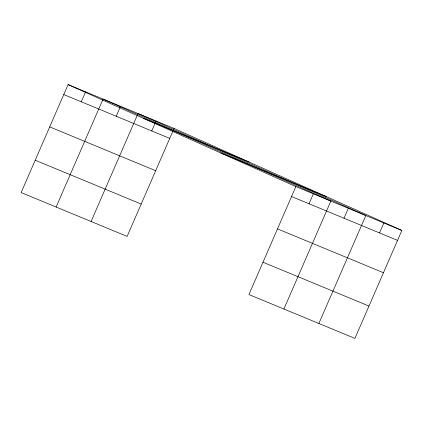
<?xml version="1.0" encoding="UTF-8"?>
<svg xmlns="http://www.w3.org/2000/svg" width="423" height="423" viewBox="0 0 423 423"><rect width="100%" height="100%" fill="white"/><g stroke="black" fill="none" stroke-linecap="round" stroke-linejoin="round"><path stroke-width="0.63" d="M174.07 128.439L68.092 84.6L21.15 192.56L127.127 236.399L174.07 128.439L401.85 230.44L354.908 338.4L248.93 294.561L295.873 186.601L401.85 230.44M81.258 101.774L85.578 91.833M56.122 207.027L103.064 99.067L330.844 201.068L283.902 309.028M116.23 116.24L120.55 106.3M91.093 221.493L138.035 113.533L365.816 215.534L318.873 323.495M151.73 130.929L156.055 120.983M309.039 203.775L313.358 193.834M344.01 218.242L348.33 208.301M379.51 232.925L383.835 222.984M143.26 118.26L249.237 162.099M220.706 152.941L326.683 196.78M63.773 94.541L169.745 138.379M291.553 196.542L397.53 240.38M49.708 126.889L155.68 170.728M277.488 228.891L383.465 272.724M35.215 160.217L141.192 204.055M262.995 262.218L368.972 306.051M68.092 84.6L295.873 186.601"/></g></svg>
